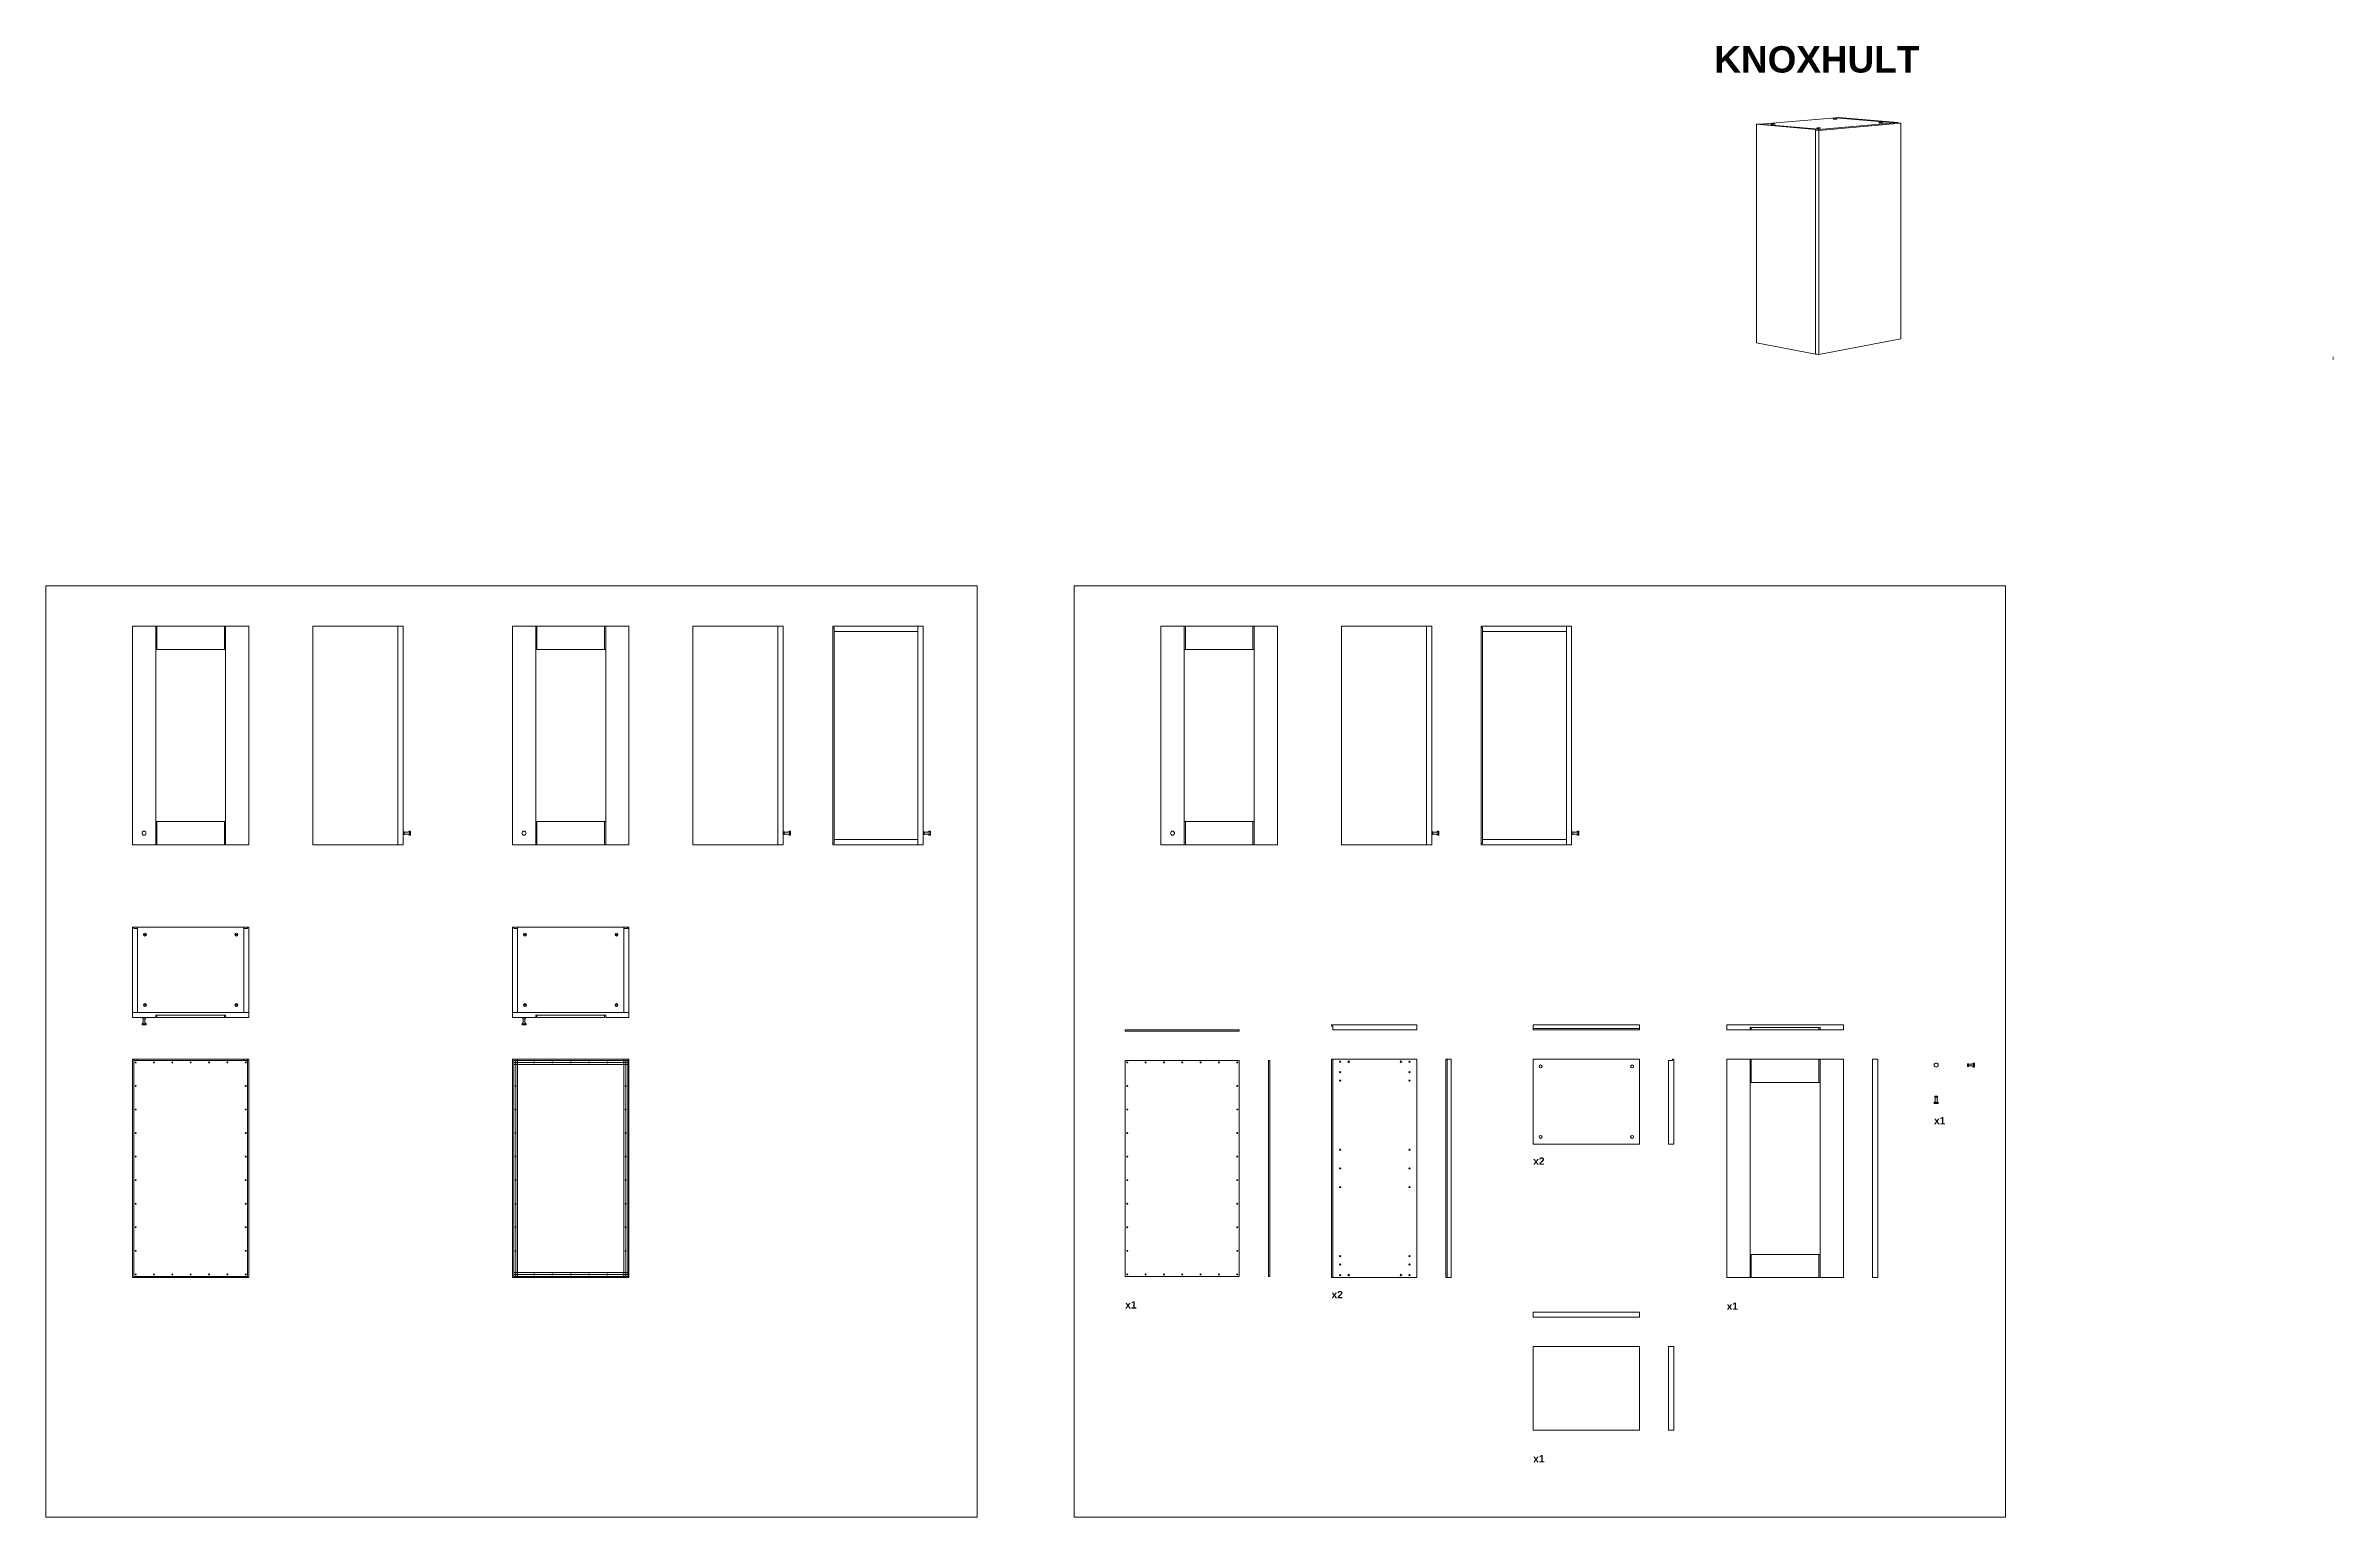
# Model space of a CAD drawing. Header units: centimetres. Extents: x -752 to 647, y -388 to 607.
# Drawn here: x -752 to 33, y 102 to 607 of the extents above; entities that cross this region are included whole.
import ezdxf

# ---------------------------------------------------------------- set-up
doc = ezdxf.new("R2010")
doc.units = ezdxf.units.CM
doc.header["$MEASUREMENT"] = 0
for name, color, linetype, lineweight in [('A-FURN_Num_Penna__252_Num_Penna__252_Num_Penna__3_Num_Penna__252_Num_Penna__252_Num_Penna__252_Num_Penna__252_Num_Penna__252_Num_Penna__252_Num_Penna__252_Num_Penna__252_Num_Penna__252_Num_Penna__252_Num_Penna__252_Num_Penna__5', 5, 'Continuous', 18), ('A-SECT-PATT_Num_Penna__6_Num_Penna__6_Num_Penna__6_Num_Penna__6_Num_Penna__6_Num_Penna__6_Num_Penna__6_Num_Penna__6_Num_Penna__3_Num_Penna__3_Num_Penna__3_Num_Penna__3_Num_Penna__3_Num_Penna__3', 3, 'Continuous', 18), ('A-SECT-PATT_Num_Penna__6_Num_Penna__6_Num_Penna__6_Num_Penna__6_Num_Penna__6_Num_Penna__6_Num_Penna__6_Num_Penna__6_Num_Penna__3_Num_Penna__3_Num_Penna__3_Num_Penna__3_Num_Penna__3_Num_Penna__5', 5, 'Continuous', 18), ('A-SECT-PATT_Num_Penna__6_Num_Penna__6_Num_Penna__6_Num_Penna__6_Num_Penna__6_Num_Penna__6_Num_Penna__6_Num_Penna__6_Num_Penna__6_Num_Penna__5_Num_Penna__5_Num_Penna__5_Num_Penna__5_Num_Penna__5', 5, 'Continuous', 18), ('A-SECT-PATT_Num_Penna__6_Num_Penna__6_Num_Penna__6_Num_Penna__6_Num_Penna__6_Num_Penna__6_Num_Penna__6_Num_Penna__6_Num_Penna__6_Num_Penna__6_Num_Penna__6_Num_Penna__6_Num_Penna__6_Num_Penna__6', 6, 'Continuous', 18), ('PDF10_Solid Fills_Num_Penna__5_Num_Penna__5_Num_Penna__5_Num_Penna__5_Num_Penna__5_Num_Penna__5_Num_Penna__5_Num_Penna__5', 5, 'Continuous', 18), ('PDF16_Geometry_Num_Penna__5_Num_Penna__5_Num_Penna__5_Num_Penna__5_Num_Penna__5_Num_Penna__5_Num_Penna__5_Num_Penna__5_Num_Penna__5_Num_Penna__5_Num_Penna__5_Num_Penna__5_Num_Penna__5_Num_Penna__5', 5, 'Continuous', 18), ('PDF16_Geometry_Num_Penna__6_Num_Penna__6_Num_Penna__3_Num_Penna__3_Num_Penna__3_Num_Penna__3_Num_Penna__3_Num_Penna__3_Num_Penna__3_Num_Penna__3_Num_Penna__3_Num_Penna__3_Num_Penna__3_Num_Penna__3', 3, 'Continuous', 18), ('PDF16_Geometry_Num_Penna__6_Num_Penna__6_Num_Penna__3_Num_Penna__3_Num_Penna__3_Num_Penna__3_Num_Penna__3_Num_Penna__3_Num_Penna__3_Num_Penna__3_Num_Penna__3_Num_Penna__3_Num_Penna__3_Num_Penna__5', 5, 'Continuous', 18), ('PDF16_Geometry_Num_Penna__6_Num_Penna__6_Num_Penna__6_Num_Penna__3_Num_Penna__3_Num_Penna__3_Num_Penna__3_Num_Penna__3_Num_Penna__2_Num_Penna__1_Num_Penna__255_Num_Penna__255_Num_Penna__255_Num_Penna__255', 255, 'Continuous', 18), ('PDF16_Geometry_Num_Penna__6_Num_Penna__6_Num_Penna__6_Num_Penna__3_Num_Penna__3_Num_Penna__3_Num_Penna__3_Num_Penna__3_Num_Penna__3_Num_Penna__3_Num_Penna__3_Num_Penna__3_Num_Penna__3_Num_Penna__3', 3, 'Continuous', 18), ('PDF16_Geometry_Num_Penna__6_Num_Penna__6_Num_Penna__6_Num_Penna__3_Num_Penna__3_Num_Penna__3_Num_Penna__3_Num_Penna__3_Num_Penna__9_Num_Penna__9_Num_Penna__9_Num_Penna__9_Num_Penna__9_Num_Penna__9', 9, 'Continuous', 18), ('PDF16_Geometry_Num_Penna__6_Num_Penna__6_Num_Penna__6_Num_Penna__6_Num_Penna__6_Num_Penna__6_Num_Penna__6_Num_Penna__6_Num_Penna__6_Num_Penna__6_Num_Penna__6_Num_Penna__6_Num_Penna__6_Num_Penna__6', 6, 'Continuous', 18), ('PDF16_Solid Fills_Num_Penna__5_Num_Penna__5_Num_Penna__5_Num_Penna__5_Num_Penna__5', 5, 'Continuous', 18), ('PDF17_Solid Fills_Num_Penna__5_Num_Penna__5_Num_Penna__5_Num_Penna__5_Num_Penna__5_Num_Penna__5', 5, 'Continuous', 18), ('PDF22_Geometry_Num_Penna__1_Num_Penna__255_Num_Penna__3_Num_Penna__3_Num_Penna__3', 3, 'Continuous', 18), ('PDF22_Geometry_Num_Penna__1_Num_Penna__255_Num_Penna__5_Num_Penna__5_Num_Penna__5', 5, 'Continuous', 18), ('PDF22_Geometry_Num_Penna__1_Num_Penna__255_Num_Penna__6_Num_Penna__6_Num_Penna__6', 6, 'Continuous', 18), ('PDF22_Geometry_Num_Penna__7_Num_Penna__7_Num_Penna__6_Num_Penna__6_Num_Penna__6', 6, 'Continuous', 18), ('PDF2_Geometry_Num_Penna__7_Num_Penna__7_Num_Penna__7_Num_Penna__7_Num_Penna__7', 7, 'Continuous', 18), ('PDF2_Text_Num_Penna__7_Num_Penna__7_Num_Penna__7_Num_Penna__7_Num_Penna__7', 7, 'Continuous', 18), ('PDF4_Text_Num_Penna__7_Num_Penna__7_Num_Penna__7_Num_Penna__7_Num_Penna__7', 7, 'Continuous', 18)]:
    doc.layers.add(name, color=color, linetype=linetype, lineweight=lineweight)
doc.styles.add('GENERATED_STYLE_1', font='Arial Bold.ttf')
doc.styles.add('GENERATED_STYLE_2', font='Arial.ttf')

msp = doc.modelspace()

# ---------------------------------------------------------------- linework, layer by layer
at = {"layer": 'A-FURN_Num_Penna__252_Num_Penna__252_Num_Penna__3_Num_Penna__252_Num_Penna__252_Num_Penna__252_Num_Penna__252_Num_Penna__252_Num_Penna__252_Num_Penna__252_Num_Penna__252_Num_Penna__252_Num_Penna__252_Num_Penna__252_Num_Penna__5', "color": 5, "linetype": 'Continuous', "lineweight": 18}
for centre in [(-304.7, 258.67), (-286.75, 258.67), (-304.7, 185.47), (-286.75, 185.47)]:
    msp.add_circle(centre, 0.25, dxfattribs=at)
at = {"layer": 'A-SECT-PATT_Num_Penna__6_Num_Penna__6_Num_Penna__6_Num_Penna__6_Num_Penna__6_Num_Penna__6_Num_Penna__6_Num_Penna__6_Num_Penna__3_Num_Penna__3_Num_Penna__3_Num_Penna__3_Num_Penna__3_Num_Penna__3', "color": 3, "linetype": 'Continuous', "lineweight": 18}
for p, q in [((-721.57, 259.57), (-720.22, 259.57)), ((-591.18, 259.57), (-589.83, 259.57)), ((-553.43, 259.57), (-552.08, 259.57)), ((-591.18, 184.57), (-589.83, 184.57)), ((-553.43, 184.57), (-552.08, 184.57))]:
    msp.add_line(p, q, dxfattribs=at)
at = {"layer": 'A-SECT-PATT_Num_Penna__6_Num_Penna__6_Num_Penna__6_Num_Penna__6_Num_Penna__6_Num_Penna__6_Num_Penna__6_Num_Penna__6_Num_Penna__3_Num_Penna__3_Num_Penna__3_Num_Penna__3_Num_Penna__3_Num_Penna__5', "color": 5, "linetype": 'Continuous', "lineweight": 18}
for p, q in [((-683.82, 259.57), (-682.47, 259.57)), ((-721.57, 184.57), (-720.22, 184.57)), ((-683.82, 184.57), (-682.47, 184.57))]:
    msp.add_line(p, q, dxfattribs=at)
at = {"layer": 'A-SECT-PATT_Num_Penna__6_Num_Penna__6_Num_Penna__6_Num_Penna__6_Num_Penna__6_Num_Penna__6_Num_Penna__6_Num_Penna__6_Num_Penna__6_Num_Penna__5_Num_Penna__5_Num_Penna__5_Num_Penna__5_Num_Penna__5', "color": 5, "linetype": 'Continuous', "lineweight": 18}
for centre in [(-718.02, 337.11), (-587.63, 337.11), (-365.13, 337.11), (-103.12, 257.52)]:
    msp.add_circle(centre, 0.7, dxfattribs=at)
at = {"layer": 'A-SECT-PATT_Num_Penna__6_Num_Penna__6_Num_Penna__6_Num_Penna__6_Num_Penna__6_Num_Penna__6_Num_Penna__6_Num_Penna__6_Num_Penna__6_Num_Penna__6_Num_Penna__6_Num_Penna__6_Num_Penna__6_Num_Penna__6', "color": 6, "linetype": 'Continuous', "lineweight": 18}
for p, q in [((-722.02, 408.11), (-682.02, 408.11)), ((-722.02, 408.11), (-722.02, 333.11)), ((-714.02, 408.11), (-714.02, 333.11)), ((-713.62, 408.11), (-713.62, 400.11)), ((-690.42, 408.11), (-690.42, 400.11)), ((-690.02, 408.11), (-690.02, 333.11)), ((-682.02, 408.11), (-682.02, 333.11)), ((-591.63, 408.11), (-551.63, 408.11)), ((-591.63, 408.11), (-591.63, 333.11)), ((-583.63, 408.11), (-583.63, 333.11)), ((-583.23, 408.11), (-583.23, 400.11)), ((-560.03, 408.11), (-560.03, 400.11)), ((-559.63, 408.11), (-559.63, 333.11)), ((-551.63, 408.11), (-551.63, 333.11)), ((-369.13, 408.11), (-329.13, 408.11)), ((-369.13, 408.11), (-369.13, 333.11)), ((-361.13, 408.11), (-361.13, 333.11)), ((-360.73, 408.11), (-360.73, 400.11)), ((-337.53, 408.11), (-337.53, 400.11)), ((-337.13, 408.11), (-337.13, 333.11)), ((-329.13, 408.11), (-329.13, 333.11)), ((-714.02, 400.11), (-690.02, 400.11)), ((-583.63, 400.11), (-559.63, 400.11)), ((-361.13, 400.11), (-337.13, 400.11)), ((-714.02, 341.11), (-690.02, 341.11)), ((-713.62, 341.11), (-713.62, 333.11)), ((-690.42, 341.11), (-690.42, 333.11)), ((-583.63, 341.11), (-559.63, 341.11)), ((-583.23, 341.11), (-583.23, 333.11)), ((-560.03, 341.11), (-560.03, 333.11)), ((-361.13, 341.11), (-337.13, 341.11)), ((-360.73, 341.11), (-360.73, 333.11)), ((-337.53, 341.11), (-337.53, 333.11)), ((-722.02, 333.11), (-682.02, 333.11)), ((-591.63, 333.11), (-551.63, 333.11)), ((-369.13, 333.11), (-329.13, 333.11)), ((-714.02, 274.6), (-714.02, 273.8)), ((-713.62, 274.6), (-713.62, 273.8)), ((-690.42, 274.6), (-690.42, 273.8)), ((-690.02, 274.6), (-690.02, 273.8)), ((-583.63, 274.6), (-583.63, 273.8)), ((-583.23, 274.6), (-583.23, 273.8)), ((-560.03, 274.6), (-560.03, 273.8)), ((-559.63, 274.6), (-559.63, 273.8)), ((-381.34, 269.57), (-381.34, 269.12)), ((-381.34, 269.57), (-342.24, 269.57)), ((-381.34, 269.12), (-342.24, 269.12)), ((-342.24, 269.57), (-342.24, 269.12)), ((-166.96, 270.37), (-166.96, 269.57)), ((-166.56, 270.37), (-166.56, 269.57)), ((-143.36, 270.37), (-143.36, 269.57)), ((-142.96, 270.37), (-142.96, 269.57)), ((-722.02, 259.57), (-721.57, 259.57)), ((-722.02, 259.57), (-722.02, 184.57)), ((-721.57, 259.57), (-721.57, 184.57)), ((-721.57, 259.12), (-720.22, 259.12)), ((-720.22, 259.57), (-720.22, 259.12)), ((-720.22, 259.57), (-683.82, 259.57)), ((-720.22, 259.12), (-682.47, 259.12)), ((-683.82, 259.57), (-683.82, 259.12)), ((-682.47, 259.57), (-682.47, 184.57)), ((-682.47, 259.57), (-682.02, 259.57)), ((-682.02, 259.57), (-682.02, 184.57)), ((-591.63, 259.57), (-591.18, 259.57)), ((-591.63, 259.57), (-591.63, 184.57)), ((-591.18, 259.57), (-591.18, 184.57)), ((-591.18, 259.12), (-589.83, 259.12)), ((-589.83, 259.57), (-589.83, 259.12)), ((-589.83, 259.57), (-553.43, 259.57)), ((-589.83, 259.12), (-551.63, 259.12)), ((-553.43, 259.57), (-553.43, 259.12)), ((-552.08, 259.57), (-552.08, 184.57)), ((-552.08, 259.57), (-551.63, 259.57)), ((-551.63, 259.57), (-551.63, 184.57)), ((-381.34, 259.12), (-381.34, 185.02)), ((-381.34, 259.12), (-342.24, 259.12)), ((-342.24, 259.12), (-342.24, 185.02)), ((-332.24, 259.12), (-332.24, 185.02)), ((-332.24, 259.12), (-331.79, 259.12)), ((-331.79, 259.12), (-331.79, 185.02)), ((-310.55, 259.57), (-310.55, 184.57)), ((-310.55, 259.57), (-281.35, 259.57)), ((-310.1, 259.57), (-310.1, 184.57)), ((-281.35, 259.57), (-281.35, 184.57)), ((-174.96, 259.57), (-134.96, 259.57)), ((-174.96, 259.57), (-174.96, 184.57)), ((-166.96, 259.57), (-166.96, 184.57)), ((-166.56, 259.57), (-166.56, 251.57)), ((-143.36, 259.57), (-143.36, 251.57)), ((-142.96, 259.57), (-142.96, 184.57)), ((-134.96, 259.57), (-134.96, 184.57)), ((-166.96, 251.57), (-142.96, 251.57)), ((-166.96, 192.57), (-142.96, 192.57)), ((-166.56, 192.57), (-166.56, 184.57)), ((-143.36, 192.57), (-143.36, 184.57)), ((-722.02, 184.57), (-721.57, 184.57)), ((-721.57, 185.02), (-720.22, 185.02)), ((-720.22, 184.57), (-720.22, 185.02)), ((-720.22, 185.02), (-682.47, 185.02)), ((-720.22, 184.57), (-683.82, 184.57)), ((-683.82, 184.57), (-683.82, 185.02)), ((-682.47, 184.57), (-682.02, 184.57)), ((-591.63, 184.57), (-591.18, 184.57)), ((-591.18, 185.02), (-589.83, 185.02)), ((-589.83, 184.57), (-589.83, 185.02)), ((-589.83, 185.02), (-552.08, 185.02)), ((-589.83, 184.57), (-553.43, 184.57)), ((-553.43, 184.57), (-553.43, 185.02)), ((-552.08, 184.57), (-551.63, 184.57)), ((-381.34, 185.02), (-379.99, 185.02)), ((-379.99, 185.02), (-342.24, 185.02)), ((-332.24, 185.02), (-331.79, 185.02)), ((-310.55, 184.57), (-281.35, 184.57)), ((-174.96, 184.57), (-134.96, 184.57))]:
    msp.add_line(p, q, dxfattribs=at)
at = {"layer": 'PDF10_Solid Fills_Num_Penna__5_Num_Penna__5_Num_Penna__5_Num_Penna__5_Num_Penna__5_Num_Penna__5_Num_Penna__5_Num_Penna__5', "color": 5, "linetype": 'Continuous', "lineweight": 18}
for p, q in [((-717.46, 302.35), (-717.97, 302.35)), ((-717.46, 302.25), (-717.97, 302.25)), ((-686.57, 302.35), (-686.06, 302.35)), ((-686.57, 302.25), (-686.06, 302.25)), ((-587.08, 302.35), (-587.58, 302.35)), ((-587.08, 302.25), (-587.58, 302.25)), ((-556.18, 302.35), (-555.68, 302.35)), ((-556.18, 302.25), (-555.68, 302.25)), ((-717.46, 278.15), (-717.97, 278.15)), ((-717.46, 278.05), (-717.97, 278.05)), ((-686.57, 278.15), (-686.06, 278.15)), ((-686.57, 278.05), (-686.06, 278.05)), ((-587.08, 278.15), (-587.58, 278.15)), ((-587.08, 278.05), (-587.58, 278.05)), ((-556.18, 278.15), (-555.68, 278.15)), ((-556.18, 278.05), (-555.68, 278.05))]:
    msp.add_line(p, q, dxfattribs=at)
for centre in [(-717.72, 302.3), (-686.32, 302.3), (-587.33, 302.3), (-555.93, 302.3), (-717.72, 278.1), (-686.32, 278.1), (-587.33, 278.1), (-555.93, 278.1), (-238.86, 257.07), (-207.46, 257.07), (-238.86, 232.87), (-207.46, 232.87)]:
    msp.add_circle(centre, 0.5, dxfattribs=at)
for centre, start, end in [((-717.97, 302.3), 90, 270), ((-717.46, 302.3), 270, 90), ((-686.57, 302.3), 90, 270), ((-686.06, 302.3), 270, 90), ((-587.58, 302.3), 90, 270), ((-587.08, 302.3), 270, 90), ((-556.18, 302.3), 90, 270), ((-555.68, 302.3), 270, 90), ((-717.97, 278.1), 90, 270), ((-717.46, 278.1), 270, 90), ((-686.57, 278.1), 90, 270), ((-686.06, 278.1), 270, 90), ((-587.58, 278.1), 90, 270), ((-587.08, 278.1), 270, 90), ((-556.18, 278.1), 90, 270), ((-555.68, 278.1), 270, 90)]:
    msp.add_arc(centre, 0.05, start, end, dxfattribs=at)
at = {"layer": 'PDF16_Geometry_Num_Penna__5_Num_Penna__5_Num_Penna__5_Num_Penna__5_Num_Penna__5_Num_Penna__5_Num_Penna__5_Num_Penna__5_Num_Penna__5_Num_Penna__5_Num_Penna__5_Num_Penna__5_Num_Penna__5_Num_Penna__5', "color": 5, "linetype": 'Continuous', "lineweight": 18}
for p, q in [((-626.99, 337.81), (-627.43, 337.41)), ((-626.6, 337.81), (-626.99, 337.81)), ((-626.99, 337.81), (-626.99, 336.41)), ((-626.6, 337.81), (-626.6, 336.41)), ((-496.61, 337.81), (-497.04, 337.41)), ((-496.22, 337.81), (-496.61, 337.81)), ((-496.61, 337.81), (-496.61, 336.41)), ((-496.22, 337.81), (-496.22, 336.41)), ((-448.6, 337.81), (-449.04, 337.41)), ((-448.21, 337.81), (-448.6, 337.81)), ((-448.6, 337.81), (-448.6, 336.41)), ((-448.21, 337.81), (-448.21, 336.41)), ((-274.11, 337.81), (-274.55, 337.41)), ((-273.72, 337.81), (-274.11, 337.81)), ((-274.11, 337.81), (-274.11, 336.41)), ((-273.72, 337.81), (-273.72, 336.41)), ((-226.1, 337.81), (-226.54, 337.41)), ((-225.71, 337.81), (-226.1, 337.81)), ((-226.1, 337.81), (-226.1, 336.41)), ((-225.71, 337.81), (-225.71, 336.41)), ((-628.74, 337.56), (-629.1, 337.56)), ((-629.1, 337.56), (-629.1, 336.66)), ((-628.74, 336.66), (-629.1, 336.66)), ((-628.74, 337.56), (-628.74, 336.66)), ((-627.43, 337.41), (-628.59, 337.41)), ((-627.43, 336.81), (-628.59, 336.81)), ((-626.99, 336.41), (-627.43, 336.81)), ((-626.6, 336.41), (-626.99, 336.41)), ((-498.35, 337.56), (-498.72, 337.56)), ((-498.72, 337.56), (-498.72, 336.66)), ((-498.35, 336.66), (-498.72, 336.66)), ((-498.35, 337.56), (-498.35, 336.66)), ((-497.04, 337.41), (-498.2, 337.41)), ((-497.04, 336.81), (-498.2, 336.81)), ((-496.61, 336.41), (-497.04, 336.81)), ((-496.22, 336.41), (-496.61, 336.41)), ((-450.34, 337.56), (-450.71, 337.56)), ((-450.71, 337.56), (-450.71, 336.66)), ((-450.34, 336.66), (-450.71, 336.66)), ((-450.34, 337.56), (-450.34, 336.66)), ((-449.04, 337.41), (-450.19, 337.41)), ((-449.04, 336.81), (-450.19, 336.81)), ((-448.6, 336.41), (-449.04, 336.81)), ((-448.21, 336.41), (-448.6, 336.41)), ((-275.85, 337.56), (-276.22, 337.56)), ((-276.22, 337.56), (-276.22, 336.66)), ((-275.85, 336.66), (-276.22, 336.66)), ((-275.85, 337.56), (-275.85, 336.66)), ((-274.55, 337.41), (-275.71, 337.41)), ((-274.55, 336.81), (-275.71, 336.81)), ((-274.11, 336.41), (-274.55, 336.81)), ((-273.72, 336.41), (-274.11, 336.41)), ((-227.84, 337.56), (-228.21, 337.56)), ((-228.21, 337.56), (-228.21, 336.66)), ((-227.84, 336.66), (-228.21, 336.66)), ((-227.84, 337.56), (-227.84, 336.66)), ((-226.54, 337.41), (-227.7, 337.41)), ((-226.54, 336.81), (-227.7, 336.81)), ((-226.1, 336.41), (-226.54, 336.81)), ((-225.71, 336.41), (-226.1, 336.41)), ((-718.72, 271.69), (-718.32, 272.13)), ((-717.32, 271.69), (-718.72, 271.69)), ((-718.72, 271.3), (-718.72, 271.69)), ((-717.32, 271.3), (-718.72, 271.3)), ((-717.57, 273.8), (-718.46, 273.8)), ((-718.46, 273.44), (-718.46, 273.8)), ((-717.57, 273.44), (-718.46, 273.44)), ((-718.32, 272.13), (-718.32, 273.29)), ((-717.72, 272.13), (-717.72, 273.29)), ((-717.32, 271.69), (-717.72, 272.13)), ((-717.57, 273.44), (-717.57, 273.8)), ((-717.32, 271.3), (-717.32, 271.69)), ((-588.33, 271.69), (-587.93, 272.13)), ((-586.93, 271.69), (-588.33, 271.69)), ((-588.33, 271.3), (-588.33, 271.69)), ((-586.93, 271.3), (-588.33, 271.3)), ((-587.18, 273.8), (-588.08, 273.8)), ((-588.08, 273.44), (-588.08, 273.8)), ((-587.18, 273.44), (-588.08, 273.44)), ((-587.93, 272.13), (-587.93, 273.29)), ((-587.33, 272.13), (-587.33, 273.29)), ((-586.93, 271.69), (-587.33, 272.13)), ((-587.18, 273.44), (-587.18, 273.8)), ((-586.93, 271.3), (-586.93, 271.69)), ((-92.06, 257.97), (-92.42, 257.97)), ((-92.42, 257.97), (-92.42, 257.07)), ((-92.06, 257.07), (-92.42, 257.07)), ((-92.06, 257.97), (-92.06, 257.07)), ((-90.75, 257.82), (-91.91, 257.82)), ((-90.75, 257.22), (-91.91, 257.22)), ((-90.31, 258.22), (-90.75, 257.82)), ((-90.31, 256.82), (-90.75, 257.22)), ((-89.92, 258.22), (-90.31, 258.22)), ((-90.31, 258.22), (-90.31, 256.82)), ((-89.92, 256.82), (-90.31, 256.82)), ((-89.92, 258.22), (-89.92, 256.82)), ((-103.82, 244.71), (-103.42, 245.15)), ((-102.42, 244.71), (-103.82, 244.71)), ((-103.82, 244.32), (-103.82, 244.71)), ((-102.42, 244.32), (-103.82, 244.32)), ((-102.68, 246.82), (-103.57, 246.82)), ((-103.57, 246.46), (-103.57, 246.82)), ((-102.68, 246.46), (-103.57, 246.46)), ((-103.42, 245.15), (-103.42, 246.31)), ((-102.82, 245.15), (-102.82, 246.31)), ((-102.42, 244.71), (-102.82, 245.15)), ((-102.68, 246.46), (-102.68, 246.82)), ((-102.42, 244.32), (-102.42, 244.71))]:
    msp.add_line(p, q, dxfattribs=at)
for centre, start, end in [((-628.59, 337.56), 180, 270), ((-628.59, 336.66), 90, 180), ((-498.2, 337.56), 180, 270), ((-498.2, 336.66), 90, 180), ((-450.19, 337.56), 180, 270), ((-450.19, 336.66), 90, 180), ((-275.71, 337.56), 180, 270), ((-275.71, 336.66), 90, 180), ((-227.7, 337.56), 180, 270), ((-227.7, 336.66), 90, 180), ((-718.46, 273.29), 0, 90), ((-717.57, 273.29), 90, 180), ((-588.08, 273.29), 0, 90), ((-587.18, 273.29), 90, 180), ((-91.91, 257.97), 180, 270), ((-91.91, 257.07), 90, 180), ((-103.57, 246.31), 0, 90), ((-102.68, 246.31), 90, 180)]:
    msp.add_arc(centre, 0.148, start, end, dxfattribs=at)
at = {"layer": 'PDF16_Geometry_Num_Penna__6_Num_Penna__6_Num_Penna__3_Num_Penna__3_Num_Penna__3_Num_Penna__3_Num_Penna__3_Num_Penna__3_Num_Penna__3_Num_Penna__3_Num_Penna__3_Num_Penna__3_Num_Penna__3_Num_Penna__3', "color": 3, "linetype": 'Continuous', "lineweight": 18}
for p, q in [((-591.18, 304.8), (-589.83, 304.8)), ((-553.43, 304.8), (-552.08, 304.8))]:
    msp.add_line(p, q, dxfattribs=at)
at = {"layer": 'PDF16_Geometry_Num_Penna__6_Num_Penna__6_Num_Penna__3_Num_Penna__3_Num_Penna__3_Num_Penna__3_Num_Penna__3_Num_Penna__3_Num_Penna__3_Num_Penna__3_Num_Penna__3_Num_Penna__3_Num_Penna__3_Num_Penna__5', "color": 5, "linetype": 'Continuous', "lineweight": 18}
for p, q in [((-721.57, 304.8), (-720.22, 304.8)), ((-683.82, 304.8), (-682.47, 304.8))]:
    msp.add_line(p, q, dxfattribs=at)
at = {"layer": 'PDF16_Geometry_Num_Penna__6_Num_Penna__6_Num_Penna__6_Num_Penna__3_Num_Penna__3_Num_Penna__3_Num_Penna__3_Num_Penna__3_Num_Penna__2_Num_Penna__1_Num_Penna__255_Num_Penna__255_Num_Penna__255_Num_Penna__255', "color": 255, "linetype": 'Continuous', "lineweight": 18}
msp.add_line((-590.51, 259.12), (-590.51, 184.57), dxfattribs=at)
at = {"layer": 'PDF16_Geometry_Num_Penna__6_Num_Penna__6_Num_Penna__6_Num_Penna__3_Num_Penna__3_Num_Penna__3_Num_Penna__3_Num_Penna__3_Num_Penna__3_Num_Penna__3_Num_Penna__3_Num_Penna__3_Num_Penna__3_Num_Penna__3', "color": 3, "linetype": 'Continuous', "lineweight": 18}
for p, q in [((-589.83, 259.12), (-589.83, 185.02)), ((-553.43, 259.12), (-553.43, 185.02)), ((-591.18, 257.77), (-552.08, 257.77)), ((-591.18, 186.37), (-552.08, 186.37))]:
    msp.add_line(p, q, dxfattribs=at)
at = {"layer": 'PDF16_Geometry_Num_Penna__6_Num_Penna__6_Num_Penna__6_Num_Penna__3_Num_Penna__3_Num_Penna__3_Num_Penna__3_Num_Penna__3_Num_Penna__9_Num_Penna__9_Num_Penna__9_Num_Penna__9_Num_Penna__9_Num_Penna__9', "color": 9, "linetype": 'Continuous', "lineweight": 18}
for p, q in [((-552.76, 259.12), (-552.76, 185.02)), ((-591.18, 258.45), (-552.08, 258.45)), ((-591.18, 185.7), (-552.08, 185.7))]:
    msp.add_line(p, q, dxfattribs=at)
at = {"layer": 'PDF16_Geometry_Num_Penna__6_Num_Penna__6_Num_Penna__6_Num_Penna__6_Num_Penna__6_Num_Penna__6_Num_Penna__6_Num_Penna__6_Num_Penna__6_Num_Penna__6_Num_Penna__6_Num_Penna__6_Num_Penna__6_Num_Penna__6', "color": 6, "linetype": 'Continuous', "lineweight": 18}
for p, q in [((-660.1, 333.11), (-660.1, 408.11)), ((-660.1, 408.11), (-629.1, 408.11)), ((-630.9, 408.11), (-630.9, 333.11)), ((-629.1, 408.11), (-629.1, 333.11)), ((-529.72, 333.11), (-529.72, 408.11)), ((-529.72, 408.11), (-498.72, 408.11)), ((-500.52, 408.11), (-500.52, 333.11)), ((-498.72, 408.11), (-498.72, 333.11)), ((-481.71, 333.11), (-481.71, 408.11)), ((-481.71, 408.11), (-450.71, 408.11)), ((-481.71, 407.66), (-481.26, 407.66)), ((-481.26, 333.56), (-481.26, 407.66)), ((-481.26, 406.31), (-452.51, 406.31)), ((-452.51, 408.11), (-452.51, 333.11)), ((-450.71, 408.11), (-450.71, 333.11)), ((-307.22, 333.11), (-307.22, 408.11)), ((-307.22, 408.11), (-276.22, 408.11)), ((-278.02, 408.11), (-278.02, 333.11)), ((-276.22, 408.11), (-276.22, 333.11)), ((-259.21, 333.11), (-259.21, 408.11)), ((-259.21, 408.11), (-228.21, 408.11)), ((-259.21, 407.66), (-258.76, 407.66)), ((-258.76, 333.56), (-258.76, 407.66)), ((-258.76, 406.31), (-230.01, 406.31)), ((-230.01, 408.11), (-230.01, 333.11)), ((-228.21, 408.11), (-228.21, 333.11)), ((-660.1, 333.11), (-629.1, 333.11)), ((-529.72, 333.11), (-498.72, 333.11)), ((-481.71, 333.56), (-481.26, 333.56)), ((-481.71, 333.11), (-450.71, 333.11)), ((-481.26, 334.91), (-452.51, 334.91)), ((-307.22, 333.11), (-276.22, 333.11)), ((-259.21, 333.56), (-258.76, 333.56)), ((-259.21, 333.11), (-228.21, 333.11)), ((-258.76, 334.91), (-230.01, 334.91)), ((-722.02, 304.8), (-721.57, 304.8)), ((-722.02, 304.8), (-722.02, 273.8)), ((-721.57, 304.8), (-721.57, 304.35)), ((-721.57, 304.35), (-720.22, 304.35)), ((-720.22, 304.8), (-720.22, 275.6)), ((-720.22, 304.8), (-682.02, 304.8)), ((-683.82, 304.8), (-683.82, 275.6)), ((-682.47, 304.35), (-683.82, 304.35)), ((-682.47, 304.8), (-682.47, 304.35)), ((-682.47, 304.8), (-682.02, 304.8)), ((-682.02, 304.8), (-682.02, 273.8)), ((-591.63, 304.8), (-591.18, 304.8)), ((-591.63, 304.8), (-591.63, 273.8)), ((-591.18, 304.8), (-591.18, 304.35)), ((-591.18, 304.35), (-589.83, 304.35)), ((-589.83, 304.8), (-589.83, 275.6)), ((-589.83, 304.8), (-551.63, 304.8)), ((-553.43, 304.8), (-553.43, 275.6)), ((-552.08, 304.35), (-553.43, 304.35)), ((-552.08, 304.8), (-552.08, 304.35)), ((-552.08, 304.8), (-551.63, 304.8)), ((-551.63, 304.8), (-551.63, 273.8)), ((-722.02, 275.6), (-682.02, 275.6)), ((-591.63, 275.6), (-551.63, 275.6)), ((-722.02, 273.8), (-714.02, 273.8)), ((-714.02, 274.6), (-690.02, 274.6)), ((-713.62, 273.8), (-690.42, 273.8)), ((-690.02, 273.8), (-682.02, 273.8)), ((-591.63, 273.8), (-583.63, 273.8)), ((-583.63, 274.6), (-559.63, 274.6)), ((-583.23, 273.8), (-560.03, 273.8)), ((-559.63, 273.8), (-551.63, 273.8)), ((-310.55, 271.37), (-281.35, 271.37)), ((-310.55, 270.92), (-310.55, 271.37)), ((-310.55, 270.92), (-310.1, 270.92)), ((-310.1, 270.92), (-310.1, 269.57)), ((-310.1, 269.57), (-281.35, 269.57)), ((-281.35, 269.57), (-281.35, 271.37)), ((-241.36, 270.02), (-204.96, 270.02)), ((-174.96, 271.37), (-174.96, 269.57)), ((-174.96, 271.37), (-134.96, 271.37)), ((-174.96, 269.57), (-166.96, 269.57)), ((-166.96, 270.37), (-142.96, 270.37)), ((-166.56, 269.57), (-143.36, 269.57)), ((-142.96, 269.57), (-134.96, 269.57)), ((-134.96, 271.37), (-134.96, 269.57)), ((-269.55, 259.57), (-271.35, 259.57)), ((-271.35, 184.57), (-271.35, 259.57)), ((-270.9, 184.57), (-270.9, 259.57)), ((-269.55, 184.57), (-269.55, 259.57)), ((-241.36, 259.57), (-241.36, 230.37)), ((-241.36, 259.57), (-204.96, 259.57)), ((-204.96, 259.57), (-204.96, 230.37)), ((-193.61, 259.57), (-193.61, 259.12)), ((-124.96, 259.57), (-123.16, 259.57)), ((-124.96, 259.57), (-124.96, 184.57)), ((-123.16, 259.57), (-123.16, 184.57)), ((-241.36, 230.37), (-204.96, 230.37)), ((-271.35, 184.57), (-269.55, 184.57)), ((-124.96, 184.57), (-123.16, 184.57)), ((-204.96, 160.97), (-241.36, 160.97)), ((-241.36, 132.22), (-241.36, 160.97)), ((-204.96, 132.22), (-204.96, 160.97)), ((-204.96, 132.22), (-241.36, 132.22))]:
    msp.add_line(p, q, dxfattribs=at)
at = {"layer": 'PDF16_Solid Fills_Num_Penna__5_Num_Penna__5_Num_Penna__5_Num_Penna__5_Num_Penna__5', "color": 5, "linetype": 'Continuous', "lineweight": 18}
for p, q in [((-751.74, 421.92), (-432.17, 421.92)), ((-751.74, 102.35), (-751.74, 421.92)), ((-432.17, 421.92), (-432.17, 102.35)), ((-398.86, 421.92), (-79.29, 421.92)), ((-398.86, 102.35), (-398.86, 421.92)), ((-79.29, 421.92), (-79.29, 102.35)), ((-432.17, 102.35), (-751.74, 102.35)), ((-79.29, 102.35), (-398.86, 102.35))]:
    msp.add_line(p, q, dxfattribs=at)
at = {"layer": 'PDF17_Solid Fills_Num_Penna__5_Num_Penna__5_Num_Penna__5_Num_Penna__5_Num_Penna__5_Num_Penna__5', "color": 5, "linetype": 'Continuous', "lineweight": 18}
for centre in [(-720.89, 258.45), (-714.6, 258.45), (-708.31, 258.45), (-702.02, 258.45), (-695.72, 258.45), (-689.43, 258.45), (-683.14, 258.45), (-590.51, 258.45), (-584.21, 258.45), (-577.92, 258.45), (-571.63, 258.45), (-565.34, 258.45), (-559.05, 258.45), (-552.76, 258.45), (-380.67, 258.45), (-374.38, 258.45), (-368.09, 258.45), (-361.79, 258.45), (-355.5, 258.45), (-349.21, 258.45), (-342.92, 258.45), (-720.89, 250.37), (-683.14, 250.37), (-590.51, 250.37), (-552.76, 250.37), (-380.67, 250.37), (-342.92, 250.37), (-720.89, 242.28), (-683.14, 242.28), (-590.51, 242.28), (-552.76, 242.28), (-380.67, 242.28), (-342.92, 242.28), (-720.89, 234.2), (-683.14, 234.2), (-590.51, 234.2), (-552.76, 234.2), (-380.67, 234.2), (-342.92, 234.2), (-720.89, 226.12), (-683.14, 226.12), (-590.51, 226.12), (-552.76, 226.12), (-380.67, 226.12), (-342.92, 226.12), (-720.89, 218.03), (-683.14, 218.03), (-590.51, 218.03), (-552.76, 218.03), (-380.67, 218.03), (-342.92, 218.03), (-720.89, 209.95), (-683.14, 209.95), (-590.51, 209.95), (-552.76, 209.95), (-380.67, 209.95), (-342.92, 209.95), (-720.89, 201.87), (-683.14, 201.87), (-590.51, 201.87), (-552.76, 201.87), (-380.67, 201.87), (-342.92, 201.87), (-720.89, 193.78), (-683.14, 193.78), (-590.51, 193.78), (-552.76, 193.78), (-380.67, 193.78), (-342.92, 193.78), (-720.89, 185.7), (-714.6, 185.7), (-708.31, 185.7), (-702.02, 185.7), (-695.72, 185.7), (-689.43, 185.7), (-683.14, 185.7), (-590.51, 185.7), (-584.21, 185.7), (-577.92, 185.7), (-571.63, 185.7), (-565.34, 185.7), (-559.05, 185.7), (-552.76, 185.7), (-380.67, 185.7), (-374.38, 185.7), (-368.09, 185.7), (-361.79, 185.7), (-355.5, 185.7), (-349.21, 185.7), (-342.92, 185.7)]:
    msp.add_circle(centre, 0.15, dxfattribs=at)
at = {"layer": 'PDF22_Geometry_Num_Penna__1_Num_Penna__255_Num_Penna__3_Num_Penna__3_Num_Penna__3', "color": 3, "linetype": 'Continuous', "lineweight": 18}
for p, q in [((-166.96, 269.57), (-166.56, 269.57)), ((-143.36, 269.57), (-142.96, 269.57))]:
    msp.add_line(p, q, dxfattribs=at)
at = {"layer": 'PDF22_Geometry_Num_Penna__1_Num_Penna__255_Num_Penna__5_Num_Penna__5_Num_Penna__5', "color": 5, "linetype": 'Continuous', "lineweight": 18}
for centre in [(-307.6, 258.67), (-307.6, 255.07), (-307.6, 252.17), (-283.85, 258.67), (-283.85, 255.07), (-283.85, 252.17), (-307.6, 228.47), (-283.85, 228.47), (-307.6, 222.07), (-283.85, 222.07), (-307.6, 215.67), (-283.85, 215.67), (-307.6, 191.97), (-307.6, 189.07), (-283.85, 191.97), (-283.85, 189.07), (-307.6, 185.47), (-283.85, 185.47)]:
    msp.add_circle(centre, 0.2, dxfattribs=at)
at = {"layer": 'PDF22_Geometry_Num_Penna__1_Num_Penna__255_Num_Penna__6_Num_Penna__6_Num_Penna__6', "color": 6, "linetype": 'Continuous', "lineweight": 18}
for p, q in [((-241.36, 271.37), (-241.36, 269.57)), ((-204.96, 271.37), (-241.36, 271.37)), ((-241.36, 269.57), (-204.96, 269.57)), ((-204.96, 269.57), (-204.96, 271.37)), ((-193.61, 259.12), (-194.96, 259.12)), ((-194.96, 259.12), (-194.96, 230.37)), ((-193.16, 259.57), (-193.61, 259.57)), ((-193.16, 230.37), (-193.16, 259.57)), ((-194.96, 230.37), (-193.16, 230.37)), ((-241.36, 172.77), (-241.36, 170.97)), ((-204.96, 172.77), (-241.36, 172.77)), ((-204.96, 170.97), (-204.96, 172.77)), ((-241.36, 170.97), (-204.96, 170.97)), ((-193.16, 160.97), (-194.96, 160.97)), ((-194.96, 160.97), (-194.96, 132.22)), ((-193.16, 132.22), (-193.16, 160.97)), ((-194.96, 132.22), (-193.16, 132.22))]:
    msp.add_line(p, q, dxfattribs=at)
at = {"layer": 'PDF2_Geometry_Num_Penna__7_Num_Penna__7_Num_Penna__7_Num_Penna__7_Num_Penna__7', "color": 7, "linetype": 'Continuous', "lineweight": 18, "flags": 128}
for points in [[(-137.63, 582.56), (-163.36, 580.42)], [(-117.4, 580.88), (-137.63, 582.56)], [(-137.43, 582.59), (-136.61, 582.66)], [(-137.43, 582.55), (-137.43, 582.59)], [(-136.61, 582.66), (-136.81, 582.68), (-136.54, 582.7)], [(-116.28, 581.02), (-136.54, 582.7)], [(-164.32, 580.36), (-164.53, 580.37), (-164.82, 580.35)], [(-164.82, 580.35), (-144.57, 578.54)], [(-144.57, 501.44), (-164.82, 505.35), (-164.82, 580.35)], [(-163.45, 580.43), (-164.32, 580.36)], [(-163.45, 580.43), (-143.4, 578.64)], [(-143.4, 578.48), (-143.4, 578.64), (-144.57, 578.54)], [(-144.57, 578.54), (-144.57, 501.44)], [(-143.34, 501.39), (-143.34, 578.28), (-144.5, 578.39)], [(-143.4, 578.59), (-117.4, 580.88)], [(-115.26, 580.76), (-143.34, 578.28)], [(-117.4, 580.88), (-117.4, 580.77)], [(-117.37, 580.92), (-116.28, 581.02)], [(-115.26, 580.76), (-116.41, 580.86)], [(-116.28, 580.85), (-116.28, 581.02)], [(-115.26, 506.7), (-115.26, 580.76)], [(-115.26, 506.7), (-143.34, 501.39), (-144.5, 501.61)], [(-144.09, 501.53), (-144.57, 501.44)]]:
    msp.add_lwpolyline(points, dxfattribs=at)
at = {"layer": 'PDF2_Geometry_Num_Penna__7_Num_Penna__7_Num_Penna__7_Num_Penna__7_Num_Penna__7', "color": 7, "linetype": 'Continuous', "lineweight": 18}
for points in [[(-138.6, 582.21), (-138.6, 582.25), (-138.27, 582.29), (-137.87, 582.29)], [(-137.87, 582.12), (-138.27, 582.12), (-138.6, 582.16), (-138.6, 582.21)], [(-137.87, 582.29), (-137.47, 582.29), (-137.15, 582.25), (-137.15, 582.21)], [(-137.15, 582.21), (-137.15, 582.16), (-137.47, 582.12), (-137.87, 582.12)], [(-159.82, 580.43), (-159.82, 580.48), (-159.49, 580.53), (-159.08, 580.53)], [(-159.08, 580.34), (-159.49, 580.34), (-159.82, 580.38), (-159.82, 580.43)], [(-159.08, 580.53), (-158.67, 580.53), (-158.35, 580.48), (-158.35, 580.43)], [(-158.35, 580.43), (-158.35, 580.38), (-158.67, 580.34), (-159.08, 580.34)], [(-144.18, 579.08), (-144.18, 579.15), (-143.84, 579.2), (-143.42, 579.2)], [(-143.42, 578.96), (-143.84, 578.96), (-144.18, 579.02), (-144.18, 579.08)], [(-143.42, 579.2), (-143, 579.2), (-142.66, 579.15), (-142.66, 579.08)], [(-142.66, 579.08), (-142.66, 579.02), (-143, 578.96), (-143.42, 578.96)], [(-122.92, 580.9), (-122.92, 580.95), (-122.6, 580.99), (-122.19, 580.99)], [(-122.19, 580.82), (-122.6, 580.82), (-122.92, 580.86), (-122.92, 580.9)], [(-122.19, 580.99), (-121.79, 580.99), (-121.46, 580.95), (-121.46, 580.9)], [(-121.46, 580.9), (-121.46, 580.86), (-121.79, 580.82), (-122.19, 580.82)]]:
    msp.add_open_spline(points, degree=3, dxfattribs=at)

# ---------------------------------------------------------------- texts
at = {"layer": 'PDF22_Geometry_Num_Penna__7_Num_Penna__7_Num_Penna__6_Num_Penna__6_Num_Penna__6', "color": 6, "linetype": 'Continuous', "lineweight": 18, "char_height": 2.5, "attachment_point": 2, "style": 'GENERATED_STYLE_1'}
for s, insert in [('\\A1;x1', (-101.92, 239.71)), ('\\A1;x2', (-239.45, 225.81)), ('\\A1;x1', (-379.44, 176.48)), ('\\A1;x2', (-308.64, 180.01)), ('\\A1;x1', (-173.05, 176.03)), ('\\A1;x1', (-239.45, 123.68))]:
    msp.add_mtext(s, dxfattribs=dict(at, insert=insert))
at = {"layer": 'PDF2_Text_Num_Penna__7_Num_Penna__7_Num_Penna__7_Num_Penna__7_Num_Penna__7', "color": 7, "linetype": 'Continuous', "lineweight": 18, "insert": (-179.23, 597.98), "char_height": 9.0613, "attachment_point": 7, "style": 'GENERATED_STYLE_1'}
msp.add_mtext('\\A1;KNOXHULT', dxfattribs=at)
at = {"layer": 'PDF4_Text_Num_Penna__7_Num_Penna__7_Num_Penna__7_Num_Penna__7_Num_Penna__7', "color": 7, "linetype": 'Continuous', "lineweight": 18, "insert": (32.69, 499.55), "char_height": 1.066, "attachment_point": 7, "style": 'GENERATED_STYLE_2'}
msp.add_mtext('\\A1;6', dxfattribs=at)

doc.saveas('drawing.dxf')
